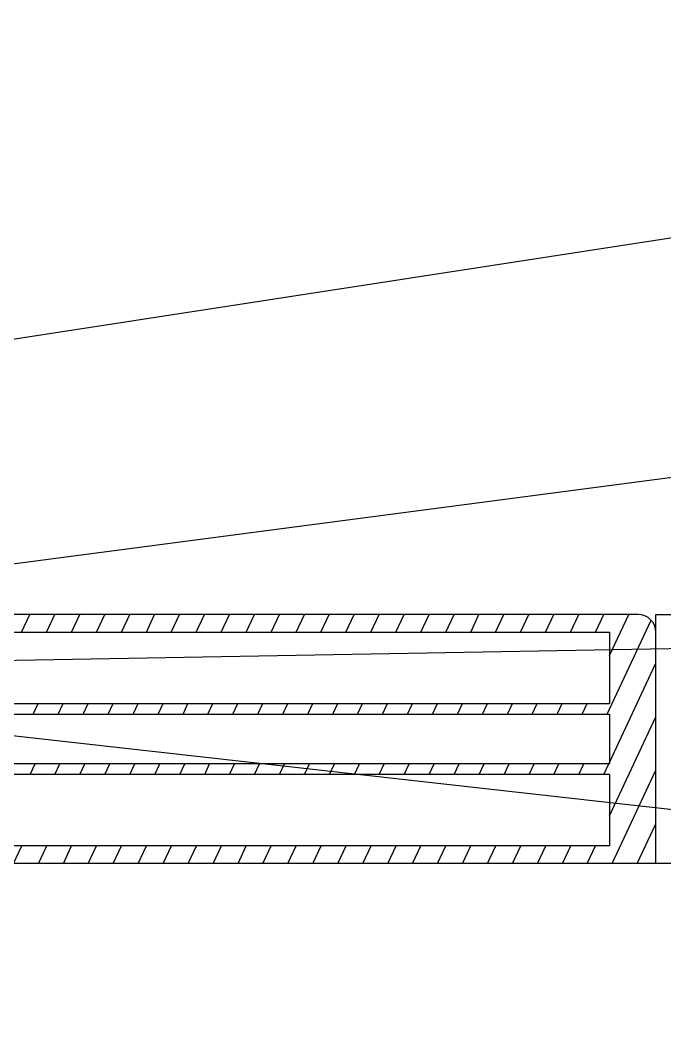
# Model space of a CAD drawing. Header units: millimetres. Extents: x 2 to 1187, y 2 to 839.
# Drawn here: x 335 to 380.2, y 435.1 to 506.1 of the extents above; entities that cross this region are included whole.
import ezdxf

# ---------------------------------------------------------------- set-up
doc = ezdxf.new("R2010")
doc.units = ezdxf.units.MM
doc.dimstyles.new('SLDDIMSTYLE0', dxfattribs={"dimtxt": 0.18, "dimasz": 3.302, "dimexe": 0, "dimexo": 0.0625, "dimgap": 0, "dimtad": 0, "dimtih": 1, "dimtoh": 1, "dimdec": 0, "dimrnd": 1e-09, "dimzin": 0, "dimdsep": 46, "dimtxsty": 'Standard', "dimsah": 1, "dimcen": 0.09, "dimadec": 0, "dimazin": 0, "dimtfac": 3.302, "dimtdec": 0, "dimtofl": 0, "dimtmove": 0, "dimatfit": 3, "dimfxl": 1, "dimfrac": 2, "dimtolj": 1, "dimtzin": 0, "dimarcsym": 0})

msp = doc.modelspace()

# ---------------------------------------------------------------- hatches: boundary and pattern name
h = msp.add_hatch()
h.set_pattern_fill('ANSI31', color=256, scale=0.3)
h.paths.add_polyline_path([(600.3858, 723.2245), (600.3858, 724.6149), (599.1608, 724.6149, 0.4142136), (598.8858, 724.3399), (598.8858, 719.8899, 0.4142136), (599.1608, 719.6149), (600.3858, 719.6149), (600.3858, 721.0053, -0.4449663)])
h.paths.add_polyline_path([(648.8858, 724.3399, 0.4142136), (648.6108, 724.6149), (647.8858, 724.6149), (647.3858, 724.6149), (647.3858, 723.2245, -0.4449663), (647.3858, 721.0053), (647.3858, 719.6149), (648.6108, 719.6149, 0.4142136), (648.8858, 719.8899)])
h.paths.add_polyline_path([(648.8858, 681.5899, 0.4142136), (648.6108, 681.8649), (647.3858, 681.8649), (647.3858, 680.4745, -0.4449663), (647.3858, 678.2553), (647.3858, 676.8649), (648.6108, 676.8649, 0.4142136), (648.8858, 677.1399)])
h.paths.add_polyline_path([(600.3858, 678.2553, -0.4449663), (600.3858, 680.4745), (600.3858, 681.8649), (599.1608, 681.8649, 0.4142136), (598.8858, 681.5899), (598.8858, 677.1399, 0.4142136), (599.1608, 676.8649), (600.1358, 676.8649), (600.3858, 676.8649)])
h.paths.add_polyline_path([(204.0979, 197.9237, 0.4142136), (203.8229, 198.1987), (203.0979, 198.1987), (202.5979, 198.1987), (202.5979, 196.8084, -0.2124421), (203.0916, 195.6987, -0.2124421), (202.5979, 194.5891), (202.5979, 193.1987), (203.8229, 193.1987, 0.4142136), (204.0979, 193.4737)])
h.paths.add_polyline_path([(155.5979, 198.1987), (154.3729, 198.1987, 0.4142136), (154.0979, 197.9237), (154.0979, 193.4737, 0.4142136), (154.3729, 193.1987), (155.5979, 193.1987), (155.5979, 194.5891, -0.2124421), (155.1041, 195.6987, -0.2124421), (155.5979, 196.8084)])
h.paths.add_polyline_path([(155.5979, 154.0584), (155.5979, 155.4487), (154.3729, 155.4487, 0.4142136), (154.0979, 155.1737), (154.0979, 150.7237, 0.4142136), (154.3729, 150.4487), (155.3479, 150.4487), (155.5979, 150.4487), (155.5979, 151.8391, -0.4449663)])
h.paths.add_polyline_path([(204.0979, 155.1737, 0.4142136), (203.8229, 155.4487), (202.5979, 155.4487), (202.5979, 154.0584, -0.2124421), (203.0916, 152.9487, -0.2124421), (202.5979, 151.8391), (202.5979, 150.4487), (203.8229, 150.4487, 0.4142136), (204.0979, 150.7237)])
h = msp.add_hatch()
h.set_pattern_fill('ANSI31', color=256, scale=0.3, angle=90)
h.paths.add_polyline_path([(159.0979, 197.9237, 0.4142136), (158.8229, 198.1987), (157.5979, 198.1987), (157.5979, 196.8084, -0.2124421), (158.0916, 195.6987, -0.2124421), (157.5979, 194.5891), (157.5979, 193.1987), (158.8229, 193.1987, 0.4142136), (159.0979, 193.4737)])
h.paths.add_polyline_path([(200.5979, 196.8084), (200.5979, 198.1987), (199.3729, 198.1987, 0.4142136), (199.0979, 197.9237), (199.0979, 193.4737, 0.4142136), (199.3729, 193.1987), (200.3479, 193.1987), (200.5979, 193.1987), (200.5979, 194.5891, -0.4449663)])
h.paths.add_polyline_path([(157.5979, 154.0584), (157.5979, 155.4487), (158.8229, 155.4487), (159.0979, 155.4487), (159.0979, 150.4487), (158.8229, 150.4487), (157.5979, 150.4487), (157.5979, 151.8391, 0.4449663)])
h.paths.add_polyline_path([(200.5979, 154.0584), (200.5979, 155.4487), (199.3729, 155.4487, 0.4142136), (199.0979, 155.1737), (199.0979, 150.7237, 0.4142136), (199.3729, 150.4487), (200.5979, 150.4487), (200.5979, 151.8391, -0.4449663)])
h.paths.add_polyline_path([(603.8858, 724.3399, 0.4142136), (603.6108, 724.6149), (602.3858, 724.6149), (602.3858, 723.2245, -0.4449663), (602.3858, 721.0053), (602.3858, 719.6149), (603.6108, 719.6149, 0.4142136), (603.8858, 719.8899)])
h.paths.add_polyline_path([(645.3858, 724.6149), (644.1608, 724.6149, 0.4142136), (643.8858, 724.3399), (643.8858, 719.8899, 0.4142136), (644.1608, 719.6149), (645.1358, 719.6149), (645.3858, 719.6149), (645.3858, 721.0053, -0.4449663), (645.3858, 723.2245)])
h.paths.add_polyline_path([(645.3858, 680.4745), (645.3858, 681.8649), (644.1608, 681.8649, 0.4142136), (643.8858, 681.5899), (643.8858, 677.1399, 0.4142136), (644.1608, 676.8649), (645.3858, 676.8649), (645.3858, 678.2553, -0.4449663)])
h.paths.add_polyline_path([(603.8858, 681.5899, 0.4142136), (603.6108, 681.8649), (602.6358, 681.8649), (602.3858, 681.8649), (602.3858, 680.4745, -0.4449663), (602.3858, 678.2553), (602.3858, 676.8649), (603.6108, 676.8649, 0.4142136), (603.8858, 677.1399)])
h = msp.add_hatch()
h.set_pattern_fill('ANSI31', color=256, scale=0.5, angle=20)
h.paths.add_polyline_path([(323.8421, 458.1266), (308.7125, 458.1266), (308.7125, 453.1266), (323.9053, 453.1266, 0.0094484), (323.9762, 453.8766), (309.3387, 453.8766), (309.3387, 457.3766), (323.9321, 457.3766, 0.009474)])
h.paths.add_polyline_path([(379.5979, 463.1266, 0.4142136), (378.3479, 464.3766), (321.8855, 464.3766, -0.0172819), (322.4646, 463.1266), (376.3479, 463.1266), (376.3479, 458.1266), (323.8421, 458.1266, -0.009474), (323.9321, 457.3766), (376.3479, 457.3766), (376.3479, 453.8766), (323.9762, 453.8766, -0.0094484), (323.9053, 453.1266), (376.3479, 453.1266), (376.3479, 448.1266), (322.6676, 448.1266, -0.0170708), (322.1297, 446.8766), (379.5979, 446.8766)])
h.paths.add_polyline_path([(321.8855, 464.3766), (318.4695, 464.3766), (318.4695, 463.1266), (322.4646, 463.1266, 0.0172819)])
h.paths.add_polyline_path([(322.6676, 448.1266), (318.4695, 448.1266), (318.4695, 446.8766), (322.1297, 446.8766, 0.0170708)])
h.paths.add_polyline_path([(299.4833, 457.8766), (298.8571, 457.8766), (298.8571, 453.3766), (299.4833, 453.3766)])

# ---------------------------------------------------------------- linework, layer by layer
at = {"color": 7, "linetype": 'Continuous', "lineweight": 25}
for p, q in [((378.3479, 464.3766), (318.4695, 464.3766)), ((379.5979, 446.8766), (379.5979, 464.3766)), ((379.5979, 464.3766), (399.8479, 464.3766)), ((318.4695, 463.1266), (376.3479, 463.1266)), ((376.3479, 463.1266), (376.3479, 458.1266)), ((379.5979, 446.8766), (379.5979, 463.1266)), ((308.7125, 458.1266), (376.3479, 458.1266)), ((309.3387, 457.3766), (376.3479, 457.3766)), ((376.3479, 457.3766), (376.3479, 453.8766)), ((376.3479, 453.8766), (309.3387, 453.8766)), ((376.3479, 453.1266), (308.7125, 453.1266)), ((376.3479, 453.1266), (376.3479, 448.1266)), ((376.3479, 448.1266), (318.4695, 448.1266)), ((379.5979, 446.8766), (318.4695, 446.8766)), ((399.8479, 446.8766), (379.5979, 446.8766))]:
    msp.add_line(p, q, dxfattribs=at)
msp.add_arc((378.3479, 463.1266), 1.25, 0, 90, dxfattribs=at)

# ---------------------------------------------------------------- leaders
at = {"color": 7, "linetype": 'Continuous', "lineweight": 0}
for points in [[(311.0979, 480.1266), (431.5914, 498.6536)], [(314.0931, 465.2516), (431.5914, 480.7201)], [(314.0354, 460.7891), (431.5914, 462.9053)], [(308.7229, 458.7516), (431.5914, 444.9719)]]:
    msp.add_leader(points, dimstyle='SLDDIMSTYLE0', dxfattribs=at)

doc.saveas('drawing.dxf')
